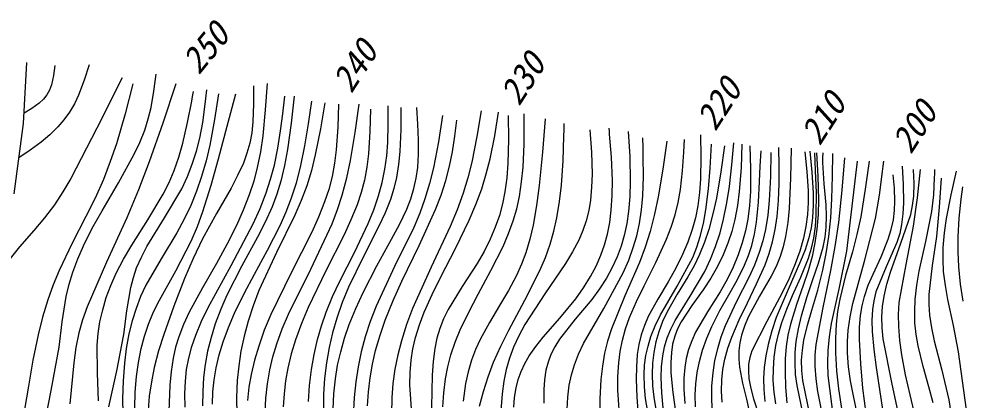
# Model space of a CAD drawing. Units: millimetres, scale not verified. Extents: x 40000 to 680000, y 20000 to 380000.
# Drawn here: x 362626 to 431622, y 306802 to 334667 of the extents above; entities that cross this region are included whole.
import ezdxf
from ezdxf.enums import TextEntityAlignment as Align

# ---------------------------------------------------------------- set-up
doc = ezdxf.new("R2010")
doc.units = ezdxf.units.MM
doc.header["$LTSCALE"] = 1000
doc.layers.add('M-BGD', color=7, linetype='Continuous', lineweight=25)
doc.styles.add('ＭＳ ゴシック', font='')
doc.styles.get('ＭＳ ゴシック').set_extended_font_data('MS Gothic')

msp = doc.modelspace()

# ---------------------------------------------------------------- linework, layer by layer
at = {"layer": 'M-BGD'}
for p, q in [((362974, 327029), (363209, 331479)), ((362272, 321876), (362974, 327029))]:
    msp.add_line(p, q, dxfattribs=at)
for points in [[(367766, 331307), (367404, 330191), (366987, 329096), (366684, 328459), (366325, 327845), (365923, 327290), (365470, 326769), (364880, 326191), (364247, 325656), (363450, 325064), (362630, 324504)], [(365268, 331260), (365171, 330533), (365018, 329842), (364876, 329459), (364681, 329111), (364422, 328793), (364104, 328502), (363584, 328128), (363014, 327775)], [(364373, 304398), (364996, 307515), (365564, 310664), (365801, 312522), (366097, 314364), (366304, 315269), (366570, 316157), (366928, 317118), (367347, 318070), (367999, 319360), (368710, 320632), (369915, 322691), (371066, 324776), (371478, 325644), (371837, 326540), (372093, 327353), (372294, 328195), (372507, 329396), (372678, 330621)], [(370184, 330370), (368340, 326675), (366434, 322993), (365853, 322014), (365223, 321069), (364494, 320122), (363715, 319210), (362681, 318015), (361694, 316783), (361024, 315899), (360358, 315000)], [(370972, 329910), (370393, 327717), (369757, 325546), (369314, 324231), (368811, 322928), (368198, 321561), (367530, 320216), (366523, 318266), (365570, 316288), (365126, 315223), (364740, 314138), (364361, 312871), (364039, 311584), (363654, 309719), (363325, 307826), (362778, 304553), (362291, 301281)], [(374099, 329910), (373156, 327050), (372158, 324213), (371365, 322167), (370512, 320133), (369033, 316886), (367611, 313618), (367290, 312677), (367024, 311709), (366804, 310637), (366640, 309539), (366355, 306539)], [(380783, 329946), (380654, 328023), (380467, 326115), (380297, 324960), (380067, 323812), (379802, 322806), (379476, 321807), (379040, 320683), (378546, 319576), (377845, 318180), (377081, 316793), (376053, 315017), (375083, 313220), (374674, 312336), (374325, 311435), (374087, 310666), (373906, 309871), (373757, 308895), (373666, 307891), (373569, 305337)], [(368455, 306747), (368374, 308782), (368352, 310814), (368426, 311670), (368561, 312532), (368762, 313413), (369024, 314291), (369357, 315189), (369749, 316074), (370289, 317109), (370887, 318123), (372063, 319983), (373182, 321867), (373610, 322714), (373983, 323584), (374327, 324564), (374619, 325578), (374972, 327103), (375269, 328652), (375332, 329002), (375397, 329361)], [(369206, 306320), (369786, 308953), (370310, 311609), (370534, 313333), (370815, 315040), (371001, 315767), (371243, 316472), (371588, 317255), (371995, 318026), (373291, 320120), (374541, 322254), (374952, 323139), (375307, 324044), (375612, 324988), (375862, 325956), (376078, 327083), (376236, 328231), (376307, 328857), (376373, 329484)], [(377226, 329199), (376939, 327309), (376593, 325433), (376324, 324287), (375995, 323145), (375623, 322077), (375193, 321029), (374717, 320022), (374182, 319033), (373023, 317128), (371922, 315200), (371534, 314367), (371200, 313509), (370913, 312591), (370682, 311652), (370487, 310587), (370347, 309494), (370250, 308206), (370212, 306898), (370248, 304772)], [(371110, 306231), (371144, 307384), (371238, 308534), (371379, 309554), (371580, 310569), (371817, 311469), (372114, 312359), (372482, 313250), (372905, 314118), (374097, 316251), (375234, 318411), (375689, 319487), (376092, 320595), (376685, 322510), (377221, 324443), (377865, 326818), (378506, 329199)], [(379785, 329768), (379796, 328447), (379747, 327132), (379661, 326343), (379517, 325571), (379312, 324844), (379048, 324132), (378628, 323209), (378143, 322292), (377075, 320445), (376068, 318582), (375384, 317148), (374752, 315684), (373966, 313665), (373228, 311600), (372852, 310399), (372532, 309175), (372321, 308146), (372169, 307101), (372084, 306069)], [(374789, 306294), (374766, 307252), (374803, 308199), (374898, 309036), (375054, 309870), (375278, 310712), (375564, 311551), (375987, 312572), (376470, 313581), (378149, 316636), (379763, 319699), (380267, 320818), (380716, 321963), (381044, 322958), (381315, 323971), (381572, 325217), (381772, 326481), (381930, 327737), (382071, 329010)], [(382774, 329010), (382556, 327053), (382281, 325117), (382058, 323949), (381779, 322803), (381490, 321859), (381144, 320936), (380643, 319817), (380081, 318708), (378937, 316612), (377840, 314475), (377391, 313446), (376995, 312384), (376683, 311382), (376431, 310368), (376253, 309414), (376136, 308455), (376071, 307428), (376066, 306394)], [(376801, 306496), (376823, 307404), (376910, 308275), (377057, 309155), (377284, 310117), (377571, 311070), (377954, 312121), (378396, 313159), (379098, 314594), (379855, 316005), (380824, 317770), (381737, 319557), (382183, 320558), (382577, 321590), (382923, 322694), (383216, 323829), (383542, 325397), (383813, 326997), (383940, 327827), (384062, 328658)], [(384999, 328541), (384681, 326632), (384304, 324733), (384021, 323592), (383678, 322461), (383278, 321384), (382818, 320318), (381476, 317581), (380182, 314803), (379762, 313701), (379399, 312578), (379108, 311487), (378873, 310375), (378707, 309303), (378601, 308228), (378555, 306992), (378570, 305761)], [(386007, 328425), (385954, 326758), (385841, 325108), (385717, 324114), (385534, 323136), (385293, 322206), (384993, 321292), (384551, 320172), (384051, 319067), (382532, 316095), (381048, 313055), (380580, 311914), (380171, 310757), (379866, 309722), (379621, 308679), (379459, 307738), (379355, 306784)], [(380636, 305890), (380693, 306956), (380808, 307986), (380981, 309004), (381205, 309968), (381489, 310924), (381885, 312011), (382338, 313078), (383974, 316380), (385550, 319698), (385943, 320729), (386279, 321779), (386610, 323039), (386886, 324328), (387235, 326368), (387529, 328425)], [(388349, 328074), (388303, 326436), (388196, 324815), (388076, 323840), (387896, 322871), (387660, 321969), (387365, 321082), (386920, 319971), (386416, 318873), (385079, 316249), (383780, 313567), (383293, 312393), (382864, 311205), (382554, 310178), (382303, 309143), (382136, 308208), (382029, 307268), (381969, 306317)], [(383804, 306710), (383884, 307876), (384023, 309037), (384215, 310138), (384465, 311226), (384758, 312238), (385111, 313240), (385577, 314374), (386103, 315494), (387169, 317589), (388187, 319722), (388584, 320718), (388925, 321736), (389188, 322703), (389393, 323692), (389530, 324650), (389609, 325625), (389645, 326965), (389637, 328308)], [(390574, 328191), (390567, 326583), (390500, 324982), (390404, 324020), (390249, 323075), (390057, 322273), (389805, 321477), (389413, 320485), (388963, 319508), (387831, 317309), (386744, 315062), (386286, 313938), (385883, 312788), (385571, 311721), (385317, 310642), (385123, 309516), (384987, 308375), (384918, 307247), (384908, 306114)], [(385613, 306140), (385668, 307254), (385783, 308360), (385945, 309353), (386166, 310330), (386450, 311340), (386792, 312334), (387267, 313505), (387804, 314669), (388809, 316616), (389879, 318556), (390465, 319646), (390995, 320759), (391289, 321506), (391524, 322266), (391689, 323023), (391797, 323804), (391862, 324787), (391867, 325793), (391821, 326984), (391745, 328191)], [(396430, 327957), (396118, 326063), (395748, 324189), (395467, 323050), (395128, 321930), (394681, 320711), (394174, 319502), (392779, 316520), (391429, 313490), (390989, 312318), (390608, 311130), (390339, 310104), (390129, 309070), (389987, 308029), (389903, 306975), (389887, 305836)], [(391443, 304784), (391219, 307920), (391236, 308827), (391312, 309724), (391445, 310553), (391638, 311374), (391926, 312298), (392277, 313222), (392857, 314522), (393501, 315817), (394570, 317887), (395572, 319958), (396057, 321094), (396487, 322257), (396819, 323338), (397093, 324438), (397429, 326125), (397718, 327840)], [(393619, 327605), (393311, 325685), (392945, 323786), (392668, 322643), (392332, 321512), (391949, 320460), (391505, 319418), (390105, 316563), (388749, 313661), (388325, 312555), (387957, 311421), (387670, 310341), (387441, 309239), (387269, 308128), (387155, 306997), (387086, 305637)], [(388139, 306375), (388197, 307397), (388315, 308420), (388486, 309423), (388717, 310426), (389044, 311542), (389430, 312647), (390006, 314076), (390645, 315500), (391903, 318112), (393098, 320731), (393506, 321788), (393856, 322862), (394123, 323899), (394333, 324954), (394514, 326101), (394673, 327254)], [(398420, 327605), (398440, 325853), (398400, 324113), (398320, 323058), (398180, 322015), (398006, 321152), (397774, 320300), (397472, 319434), (397108, 318576), (396657, 317674), (396150, 316797), (395056, 315113), (394029, 313423), (393697, 312744), (393418, 312035), (393207, 311321), (393050, 310578), (392921, 309618), (392848, 308629), (392772, 305112)], [(393646, 306305), (393710, 307330), (393834, 308350), (394003, 309228), (394233, 310102), (394544, 311026), (394914, 311936), (395532, 313240), (396215, 314539), (397159, 316280), (398042, 318035), (398446, 318969), (398792, 319917), (399042, 320789), (399234, 321677), (399397, 322746), (399502, 323840), (399576, 325514), (399592, 327202), (399592, 327457), (399591, 327723)], [(401114, 327371), (400932, 324933), (400689, 322485), (400491, 321033), (400233, 319588), (399996, 318572), (399700, 317564), (399395, 316731), (399034, 315920), (398440, 314806), (397786, 313708), (397048, 312484), (396367, 311240), (396022, 310492), (395730, 309712), (395491, 308881), (395307, 308021), (395116, 306726)], [(396324, 306361), (396602, 307425), (396946, 308502), (397351, 309571), (397875, 310754), (398453, 311912), (399626, 314096), (400732, 316284), (401141, 317235), (401492, 318204), (401767, 319156), (401986, 320136), (402180, 321310), (402317, 322512), (402437, 324286), (402498, 326090), (402509, 326549), (402519, 327020)], [(404393, 326552), (404502, 324931), (404549, 323328), (404522, 322373), (404435, 321426), (404309, 320661), (404122, 319903), (403880, 319192), (403579, 318498), (403126, 317634), (402615, 316789), (401098, 314562), (399646, 312323), (399204, 311511), (398816, 310669), (398521, 309876), (398280, 309052), (398097, 308176), (397971, 307272), (397874, 306022)], [(398838, 306279), (398891, 306998), (399003, 307701), (399159, 308315), (399371, 308905), (399630, 309478), (399949, 310035), (400433, 310731), (400979, 311412), (402193, 312788), (403373, 314217), (403931, 315007), (404440, 315831), (404847, 316601), (405197, 317392), (405467, 318148), (405680, 318923), (405850, 319793), (405962, 320678), (406030, 321764), (406038, 322863), (405967, 324554), (405835, 326242), (405817, 326450), (405798, 326669)], [(407203, 326434), (407305, 324599), (407346, 322778), (407316, 321683), (407225, 320593), (407094, 319705), (406905, 318832), (406674, 318050), (406384, 317284), (406022, 316498), (405597, 315724), (405090, 314930), (404529, 314163), (403315, 312710), (402174, 311252), (401835, 310705), (401548, 310127), (401338, 309569), (401183, 308987), (401071, 308297), (401017, 307586), (401016, 306583)], [(402722, 306146), (402774, 307027), (402885, 307893), (403043, 308644), (403263, 309389), (403565, 310171), (403925, 310939), (405404, 313499), (406840, 316106), (407234, 317020), (407569, 317950), (407820, 318817), (408015, 319707), (408165, 320706), (408256, 321726), (408306, 323137), (408296, 324559), (408279, 325257), (408257, 325966)], [(410014, 325732), (409734, 323691), (409393, 321653), (409122, 320385), (408792, 319129), (408431, 317985), (408011, 316856), (406959, 314432), (405970, 312006), (405692, 311121), (405472, 310223), (405309, 309273), (405204, 308310), (405132, 306906), (405120, 305477)], [(406603, 305038), (406439, 307537), (406440, 308530), (406500, 309521), (406610, 310354), (406780, 311177), (407010, 312011), (407303, 312843), (407796, 314006), (408354, 315166), (409210, 316862), (410007, 318575), (410347, 319446), (410631, 320342), (410849, 321256), (411011, 322196), (411162, 323549), (411255, 324918), (411279, 325383), (411302, 325849)], [(412473, 326200), (412513, 324573), (412492, 322957), (412423, 321973), (412294, 320999), (412116, 320134), (411878, 319282), (411555, 318357), (411172, 317449), (410679, 316442), (410125, 315451), (409364, 314186), (408665, 312907), (408378, 312247), (408146, 311565), (407976, 310861), (407863, 310139), (407793, 309244), (407782, 308332), (407827, 307017), (407932, 305705)], [(408906, 304440), (408470, 306915), (408386, 307780), (408362, 308651), (408398, 309354), (408495, 310059), (408645, 310755), (408855, 311440), (409173, 312243), (409548, 313028), (410773, 315134), (411925, 317236), (412223, 317980), (412468, 318758), (412700, 319722), (412874, 320705), (413060, 322239), (413186, 323767), (413242, 324633), (413293, 325498)], [(414230, 325380), (413971, 323476), (413651, 321574), (413398, 320411), (413086, 319262), (412782, 318350), (412418, 317452), (412015, 316628), (411552, 315823), (410767, 314554), (410035, 313256), (409711, 312545), (409437, 311798), (409228, 311051), (409075, 310281), (408984, 309494), (408953, 308698), (408979, 307856), (409066, 307007), (409266, 305824)], [(409755, 306249), (409654, 307341), (409612, 308451), (409641, 309244), (409730, 310036), (409863, 310702), (410053, 311349), (410308, 311990), (410623, 312617), (411731, 314388), (412793, 316199), (413217, 317108), (413586, 318040), (413912, 319028), (414178, 320031), (414421, 321211), (414606, 322415), (414787, 324006), (414932, 325615)], [(415518, 325498), (415448, 323769), (415319, 322055), (415185, 321016), (414991, 319992), (414768, 319129), (414487, 318282), (414137, 317425), (413726, 316578), (413235, 315709), (412689, 314866), (411850, 313711), (411071, 312535), (410806, 312012), (410598, 311466), (410448, 310889), (410356, 310292), (410310, 309549), (410324, 308792), (410465, 307352), (410664, 305935)], [(416103, 325380), (416147, 323715), (416130, 322050), (416064, 321037), (415938, 320033), (415768, 319167), (415537, 318302), (415235, 317413), (414872, 316531), (414430, 315622), (413927, 314727), (412998, 313255), (412130, 311769), (411844, 311146), (411611, 310495), (411443, 309853), (411333, 309193), (411269, 308409), (411266, 307602), (411333, 306549)], [(412125, 306314), (412101, 307178), (412140, 307994), (412242, 308822), (412407, 309635), (412635, 310451), (412944, 311320), (413314, 312180), (413905, 313344), (414553, 314487), (415160, 315562), (415713, 316663), (416005, 317373), (416241, 318104), (416436, 318942), (416575, 319800), (416716, 321275), (416798, 322770), (416858, 323899), (416923, 325029)], [(414067, 306642), (414023, 307466), (414040, 308293), (414120, 309044), (414261, 309789), (414487, 310604), (414773, 311408), (415319, 312675), (415919, 313919), (416592, 315294), (417207, 316687), (417511, 317520), (417757, 318368), (417951, 319282), (418087, 320211), (418189, 321403), (418232, 322612), (418234, 323935), (418211, 325263)], [(419118, 325229), (419071, 323031), (418963, 320814), (418866, 319777), (418711, 318753), (418543, 318015), (418315, 317290), (418010, 316563), (417648, 315859), (416789, 314388), (415972, 312867), (415694, 312212), (415475, 311545), (415351, 310985), (415285, 310412), (415282, 309807), (415341, 309199), (415564, 308044), (415851, 306873), (416067, 305880)], [(420484, 324988), (420638, 323470), (420733, 321954), (420734, 321044), (420675, 320135), (420571, 319394), (420405, 318654), (420135, 317795), (419805, 316948), (418885, 314899), (418028, 312843), (417700, 311871), (417428, 310876), (417259, 310038), (417147, 309182), (417102, 308382), (417117, 307575), (417192, 306696)], [(417626, 324912), (417598, 323144), (417510, 321383), (417402, 320327), (417233, 319279), (417040, 318433), (416787, 317596), (416429, 316677), (416009, 315765), (415123, 314021), (414285, 312236), (413974, 311408), (413716, 310550), (413519, 309687), (413380, 308804), (413298, 307837), (413277, 306864), (413326, 305772)], [(420112, 324940), (420270, 323520), (420367, 322103), (420371, 321237), (420314, 320363), (420191, 319502), (420008, 318649), (419739, 317700), (419409, 316760), (418962, 315690), (418460, 314643), (417327, 312555), (416231, 310408), (416087, 309923), (416002, 309424), (415984, 308911), (416027, 308382), (416163, 307654), (416366, 306908), (416770, 305629)], [(417988, 306524), (417864, 307392), (417809, 308228), (417814, 309078), (417880, 309937), (418006, 310791), (418192, 311633), (418437, 312470), (418796, 313462), (419216, 314444), (419828, 315801), (420379, 317171), (420608, 317897), (420781, 318649), (420898, 319487), (420955, 320337), (420961, 321959), (420906, 323576), (420876, 324222), (420845, 324868)], [(420965, 324868), (421069, 323160), (421113, 321442), (421083, 320374), (420992, 319296), (420848, 318295), (420644, 317303), (420353, 316241), (420000, 315186), (419503, 313779), (419063, 312358), (418880, 311552), (418755, 310732), (418682, 309813), (418668, 308879), (418705, 307737), (418802, 306602)], [(419985, 305761), (419544, 307862), (419442, 308677), (419400, 309492), (419414, 310280), (419489, 311079), (419645, 312016), (419864, 312959), (420253, 314297), (420704, 315628), (421106, 316806), (421446, 317986), (421596, 318710), (421687, 319451), (421709, 320250), (421670, 321066), (421525, 322620), (421441, 324172), (421442, 324520), (421447, 324868)], [(420486, 305755), (419968, 308233), (419895, 308977), (419883, 309719), (419936, 310450), (420049, 311189), (420301, 312278), (420617, 313376), (421057, 314834), (421437, 316298), (421686, 317523), (421875, 318755), (422015, 320121), (422097, 321504), (422140, 323163), (422153, 324826)], [(423011, 324506), (422822, 322141), (422574, 319787), (422316, 318032), (421996, 316274), (421424, 313575), (420912, 310861), (420849, 310080), (420847, 309290), (420917, 308361), (421049, 307432), (421483, 305215)], [(422205, 305563), (421827, 308594), (421791, 309513), (421816, 310441), (421915, 311423), (422074, 312404), (422658, 315041), (423182, 317689), (423582, 320979), (423974, 324266)], [(424817, 324266), (424538, 322223), (424200, 320191), (423927, 318910), (423593, 317631), (423102, 315916), (422668, 314184), (422506, 313276), (422402, 312348), (422352, 311303), (422362, 310252), (422443, 308947), (422586, 307631), (423274, 302996)], [(424002, 305568), (423458, 308223), (423321, 309231), (423246, 310237), (423240, 311082), (423294, 311924), (423427, 312890), (423621, 313852), (424476, 316956), (425273, 320080), (425569, 321793), (425805, 323514), (425853, 323890), (425900, 324266)], [(427224, 323905), (427310, 322555), (427335, 321220), (427295, 320423), (427194, 319629), (427053, 318975), (426852, 318334), (426059, 316535), (425320, 314712), (425167, 314070), (425073, 313416), (425027, 312621), (425041, 311816), (425156, 310506), (425333, 309188), (425966, 304994)], [(427218, 304672), (426510, 307956), (425854, 311285), (425776, 312079), (425758, 312879), (425805, 313636), (425914, 314399), (426110, 315273), (426370, 316150), (427149, 318264), (427861, 320372), (428003, 321038), (428086, 321714), (428107, 322669), (428068, 323634), (428068, 323644), (428067, 323664)], [(428548, 323664), (428330, 321588), (428051, 319509), (427493, 316717), (426996, 313932), (426946, 313063), (426956, 312191), (427035, 311158), (427175, 310124), (427454, 308654), (427795, 307181), (428405, 304609)], [(429508, 306593), (429189, 307767), (428765, 309256), (428399, 310759), (428255, 311600), (428171, 312447), (428150, 313302), (428189, 314162), (428303, 315192), (428478, 316216), (428977, 318397), (429415, 320581), (429541, 321801), (429608, 323042), (429620, 323353), (429632, 323664)], [(424736, 304903), (424369, 307684), (424207, 309463), (424103, 311265), (424113, 312132), (424183, 312987), (424299, 313691), (424474, 314380), (424759, 315200), (425107, 316015), (425689, 317273), (426215, 318556), (426434, 319264), (426593, 319987), (426680, 320658), (426708, 321334), (426667, 322292), (426575, 323262)], [(430090, 323035), (429949, 320907), (429746, 318768), (429439, 316647), (429195, 314532), (429185, 313781), (429235, 313023), (429371, 312082), (429568, 311143), (430136, 308985), (430642, 306821), (431113, 303777)], [(431196, 323544), (430797, 321815), (430457, 320078), (430307, 319018), (430218, 317959), (430200, 317080), (430243, 316203), (430371, 315182), (430560, 314152), (430973, 312249), (431328, 310327), (432006, 305386)], [(431687, 314042), (431502, 315281), (431375, 316534), (431322, 317639), (431328, 318745), (431412, 320109), (431557, 321483), (431673, 322388)]]:
    msp.add_lwpolyline(points, dxfattribs=at)

# ---------------------------------------------------------------- texts
at = {"layer": 'M-BGD', "style": 'ＭＳ ゴシック', "oblique": 15}
for s, rotation, p in [('250', 50.6, (376211, 330160)), ('240', 57.1, (387404, 328843)), ('230', 57.1, (399673, 327922)), ('220', 57.1, (414025, 326078)), ('210', 57.1, (421662, 325025)), ('200', 57.1, (428330, 324401))]:
    msp.add_text(s, height=1833, rotation=rotation, dxfattribs=at).set_placement(p, align=Align.BOTTOM_LEFT)

doc.saveas('drawing.dxf')
